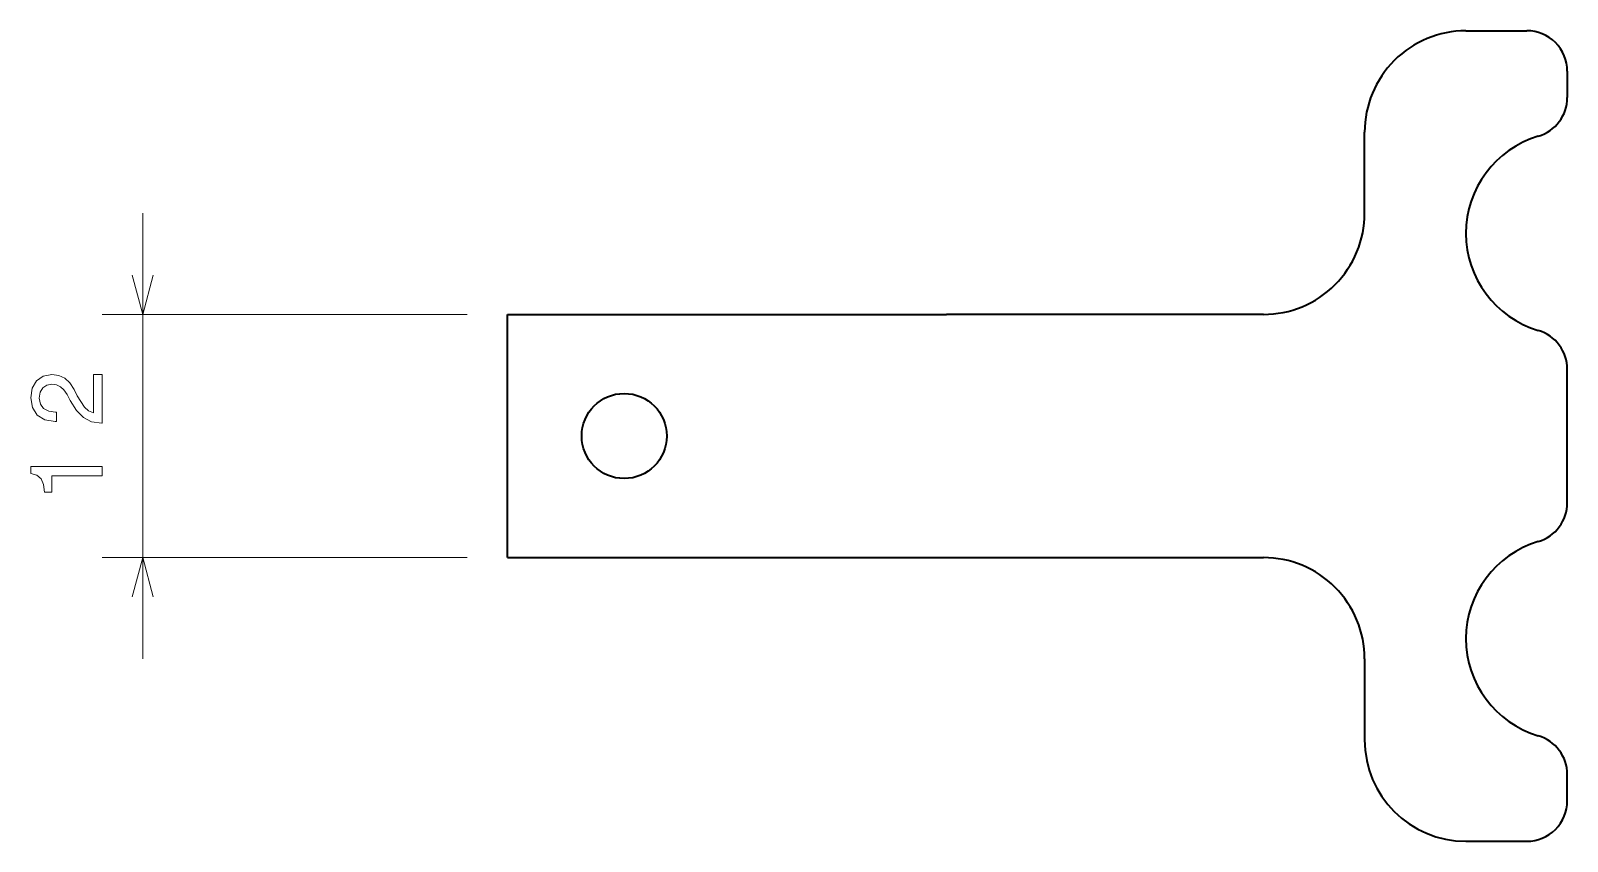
# Model space of a CAD drawing. Extents: x 116.7 to 192.5, y 84 to 124.
import ezdxf

# ---------------------------------------------------------------- set-up
doc = ezdxf.new("R2010")
doc.units = 0

msp = doc.modelspace()

# ---------------------------------------------------------------- linework, layer by layer
at = {"color": 7, "lineweight": 35, "ltscale": 0.075}
for p, q in [((187.502243, 124.031883), (190.502243, 124.031883)), ((187.502243, 84.031883), (190.502243, 84.031883))]:
    msp.add_line(p, q, dxfattribs=at)
at = {"color": 7, "lineweight": 35, "ltscale": 0.032295}
for p, q in [((192.502243, 122.031883), (192.502243, 120.740089)), ((192.502243, 86.031883), (192.502243, 87.323677))]:
    msp.add_line(p, q, dxfattribs=at)
at = {"color": 7, "lineweight": 35, "ltscale": 0.1}
for p, q in [((182.502243, 115.031883), (182.502243, 119.031883)), ((182.502243, 93.031883), (182.502243, 89.031883))]:
    msp.add_line(p, q, dxfattribs=at)
at = {"color": 7, "lineweight": 13}
msp.add_line((122.190193, 93.031883), (122.190193, 115.031883), dxfattribs=at)
at = {"color": 7, "lineweight": 13, "ltscale": 0.450334}
for p, q in [((138.203552, 110.031883), (120.190193, 110.031883)), ((138.203552, 98.031883), (120.190193, 98.031883))]:
    msp.add_line(p, q, dxfattribs=at)
at = {"color": 7, "lineweight": 35, "ltscale": 0.3}
msp.add_line((140.203552, 98.031883), (140.203552, 110.031883), dxfattribs=at)
at = {"color": 7, "lineweight": 35, "ltscale": 0.342588}
for p, q in [((140.203552, 110.031883), (153.907074, 110.031883)), ((140.203552, 98.031883), (153.907074, 98.031883))]:
    msp.add_line(p, q, dxfattribs=at)
at = {"color": 7, "lineweight": 35, "ltscale": 0.19901}
for p, q in [((153.907074, 110.031883), (161.867477, 110.031883)), ((153.907074, 98.031883), (161.867477, 98.031883))]:
    msp.add_line(p, q, dxfattribs=at)
at = {"color": 7, "lineweight": 35, "ltscale": 0.390869}
for p, q in [((177.502243, 110.031883), (161.867477, 110.031883)), ((161.867477, 98.031883), (177.502243, 98.031883))]:
    msp.add_line(p, q, dxfattribs=at)
at = {"color": 7, "lineweight": 35, "ltscale": 0.16459}
msp.add_line((192.502243, 100.740089), (192.502243, 107.323677), dxfattribs=at)
at = {"color": 7, "lineweight": 13}
for points in [[(121.672554, 111.963737), (122.190193, 110.031883), (122.707832, 111.963737)], [(122.707832, 96.100029), (122.190193, 98.031883), (121.672554, 96.100029)]]:
    msp.add_lwpolyline(points, dxfattribs=at)
for points in [[(120.190193, 104.66935), (120.190193, 107.074966), (119.756477, 107.074966), (119.756477, 105.173668), (119.51944, 105.279579), (119.322754, 105.461136), (118.964691, 106.020935), (118.813393, 106.318481), (118.596535, 106.651337), (118.344376, 106.888367), (118.046822, 107.024536), (117.708923, 107.074966), (117.285294, 106.989235), (116.952438, 106.752197), (116.740631, 106.389091), (116.664978, 105.920067), (116.750717, 105.435921), (116.987747, 105.067764), (117.365982, 104.830734), (117.865265, 104.750038), (117.935867, 104.750038), (117.935867, 105.208969), (117.895523, 105.208969), (117.552582, 105.254364), (117.300423, 105.390526), (117.139038, 105.607391), (117.083565, 105.894852), (117.134003, 106.187363), (117.260078, 106.404221), (117.456764, 106.545425), (117.70388, 106.595863), (117.935867, 106.560555), (118.132553, 106.464737), (118.304031, 106.303352), (118.455322, 106.081451), (118.616707, 105.783897), (118.929382, 105.289665), (119.262238, 104.941681), (119.665695, 104.734909), (120.175064, 104.66935)], [(120.190193, 102.073097), (120.190193, 102.532028), (116.664978, 102.532028), (116.664978, 102.189087), (116.97261, 102.098312), (117.179382, 101.916756), (117.300423, 101.639374), (117.340775, 101.256088), (117.698837, 101.256088), (117.698837, 102.073097)]]:
    msp.add_lwpolyline(points, close=True, dxfattribs=at)
at = {"color": 7, "lineweight": 35}
msp.add_circle((145.957352, 104.031883), 2.1, dxfattribs=at)
for centre, radius, start, end in [((187.502243, 119.031883), 5, 90.000003, 180.000005), ((190.502243, 122.031883), 2, 0, 90.000003), ((190.502243, 120.740089), 2, 286.601551, 360), ((192.502243, 114.031883), 5, 106.601549, 253.398451), ((177.502243, 115.031883), 5, 269.999997, 360), ((190.502243, 107.323677), 2, 0, 73.398449), ((190.502243, 100.740089), 2, 286.601551, 360), ((192.502243, 94.031883), 5, 106.601549, 253.398451), ((177.502243, 93.031883), 5, 0, 90.000003), ((187.502243, 89.031883), 5, 180.000005, 269.999997), ((190.502243, 87.323677), 2, 0, 73.398449), ((190.502243, 86.031883), 2, 269.999997, 360)]:
    msp.add_arc(centre, radius, start, end, dxfattribs=at)

doc.saveas('drawing.dxf')
